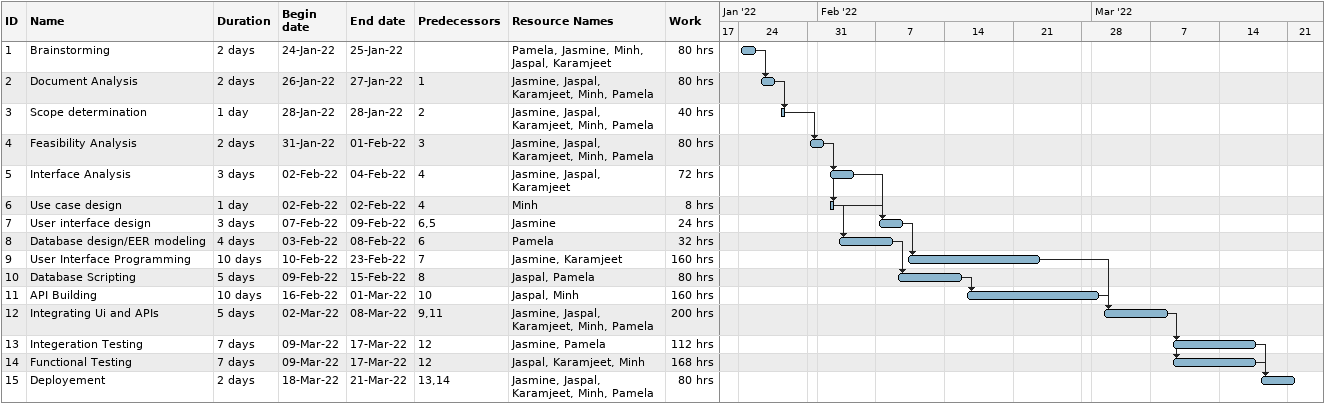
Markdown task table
| ID | Task | Duration | Start | Finish | Predecessors | Resources | Work (h) |
|---|---|---|---|---|---|---|---|
| 1 | Brainstorming | 2d | 2022-01-24 | 2022-01-25 |  | Pamela, Jasmine, Minh, Jaspal, Karamjeet | 80 |
| 2 | Document Analysis | 2d | 2022-01-26 | 2022-01-27 | 1 | Jasmine, Jaspal, Karamjeet, Minh, Pamela | 80 |
| 3 | Scope determination | 1d | 2022-01-28 | 2022-01-28 | 2 | Jasmine, Jaspal, Karamjeet, Minh, Pamela | 40 |
| 4 | Feasibility Analysis | 2d | 2022-01-31 | 2022-02-01 | 3 | Jasmine, Jaspal, Karamjeet, Minh, Pamela | 80 |
| 5 | Interface Analysis | 3d | 2022-02-02 | 2022-02-04 | 4 | Jasmine, Jaspal, Karamjeet | 72 |
| 6 | Use case design | 1d | 2022-02-02 | 2022-02-02 | 4 | Minh | 8 |
| 7 | User interface design | 3d | 2022-02-07 | 2022-02-09 | 6, 5 | Jasmine | 24 |
| 8 | Database design/EER modeling | 4d | 2022-02-03 | 2022-02-08 | 6 | Pamela | 32 |
| 9 | User Interface Programming | 10d | 2022-02-10 | 2022-02-23 | 7 | Jasmine, Karamjeet | 160 |
| 10 | Database Scripting | 5d | 2022-02-09 | 2022-02-15 | 8 | Jaspal, Pamela | 80 |
| 11 | API Building | 10d | 2022-02-16 | 2022-03-01 | 10 | Jaspal, Minh | 160 |
| 12 | Integrating Ui and APIs | 5d | 2022-03-02 | 2022-03-08 | 9, 11 | Jasmine, Jaspal, Karamjeet, Minh, Pamela | 200 |
| 13 | Integeration Testing | 7d | 2022-03-09 | 2022-03-17 | 12 | Jasmine, Pamela | 112 |
| 14 | Functional Testing | 7d | 2022-03-09 | 2022-03-17 | 12 | Jaspal, Karamjeet, Minh | 168 |
| 15 | Deployement | 2d | 2022-03-18 | 2022-03-21 | 13, 14 | Jasmine, Jaspal, Karamjeet, Minh, Pamela | 80 |
